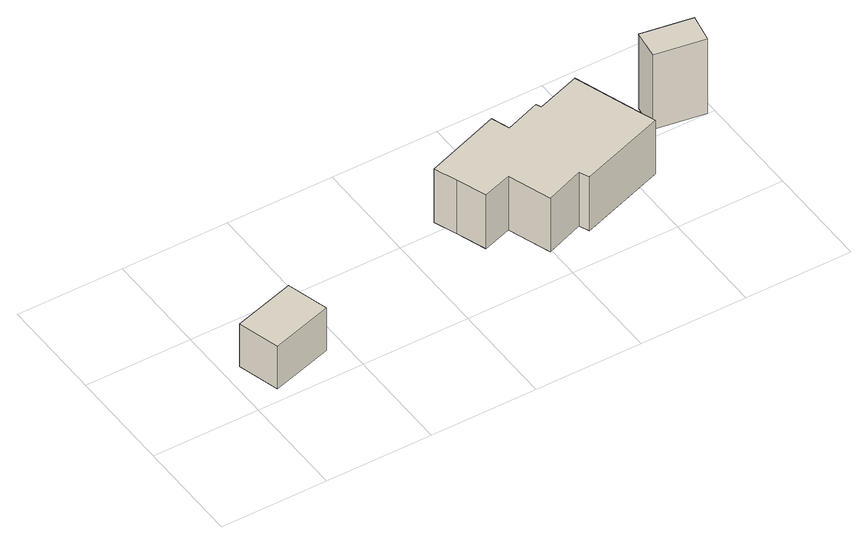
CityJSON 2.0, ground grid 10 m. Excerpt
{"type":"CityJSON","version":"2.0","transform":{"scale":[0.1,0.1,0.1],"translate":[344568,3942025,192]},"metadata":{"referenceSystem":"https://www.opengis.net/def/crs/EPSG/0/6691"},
"CityObjects":{
"building1":{"type":"Building","attributes":{"measuredHeight":8.5,"BuildingIDAttribute.prefecture":"14","BuildingIDAttribute.city":"14151","BuildingDetailAttribute.surveyYear":2015,"BuildingLandSlideRiskAttribute.description":"1","BuildingLandSlideRiskAttribute.areaType":"1"},"geometry":[{"type":"Solid","lod":"1","boundaries":[[[[0,1,2,3]],[[2,4,5,3]],[[1,6,4,2]],[[0,7,6,1]],[[3,5,7,0]],[[4,6,7,5]]]]}]},
"building2":{"type":"Building","attributes":{"usage":"411","measuredHeight":8.7,"storeysAboveGround":2,"BuildingIDAttribute.prefecture":"14","BuildingIDAttribute.city":"14151","BuildingDetailAttribute.totalFloorArea":211.12,"BuildingDetailAttribute.buildingFootprintArea":105.56,"BuildingDetailAttribute.buildingStructureType":"601","BuildingDetailAttribute.buildingStructureOrgType":"1","BuildingDetailAttribute.orgUsage":"10","BuildingDetailAttribute.surveyYear":2015,"BuildingLandSlideRiskAttribute.description":"1","BuildingLandSlideRiskAttribute.areaType":"1"},"geometry":[{"type":"Solid","lod":"1","boundaries":[[[[8,9,10,11,12,13,14,15,16,17,18,19,20,21]],[[20,22,23,21]],[[19,24,22,20]],[[18,25,24,19]],[[17,26,25,18]],[[16,27,26,17]],[[15,28,27,16]],[[14,29,28,15]],[[13,30,29,14]],[[12,31,30,13]],[[11,32,31,12]],[[10,33,32,11]],[[9,34,33,10]],[[8,35,34,9]],[[21,23,35,8]],[[22,24,25,26,27,28,29,30,31,32,33,34,35,23]]]]}]},
"building3":{"type":"Building","attributes":{"measuredHeight":8.6,"BuildingIDAttribute.prefecture":"14","BuildingIDAttribute.city":"14151","BuildingDetailAttribute.surveyYear":2015,"BuildingLandSlideRiskAttribute.description":"1","BuildingLandSlideRiskAttribute.areaType":"1"},"geometry":[{"type":"Solid","lod":"1","boundaries":[[[[36,37,38,39]],[[38,40,41,39]],[[37,42,40,38]],[[36,43,42,37]],[[39,41,43,36]],[[40,42,43,41]]]]}]}
},
"vertices":[
[67,59,15],[78,20,15],[20,3,15],[9,42,15],[20,3,61],[9,42,61],[78,20,61],[67,59,61],
[337,33,6],[333,42,6],[297,29,6],[283,69,6],[256,60,6],[246,88,6],[238,109,6],[309,134,6],[315,117,6],[348,129,6],[350,124,6],[391,138,6],[409,86,6],[418,61,6],[409,86,64],[418,61,64],[391,138,64],[350,124,64],[348,129,64],[315,117,64],[309,134,64],[238,109,64],[246,88,64],[256,60,64],[283,69,64],[297,29,64],[333,42,64],[337,33,64],
[446,108,4],[450,135,4],[498,127,4],[493,100,4],[498,127,85],[493,100,85],[450,135,85],[446,108,85]
]}
